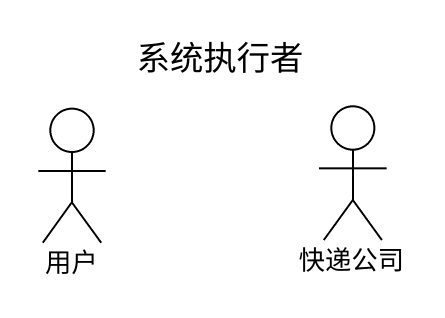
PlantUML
@startuml
title 系统执行者
actor 用户
actor 快递公司
@enduml
